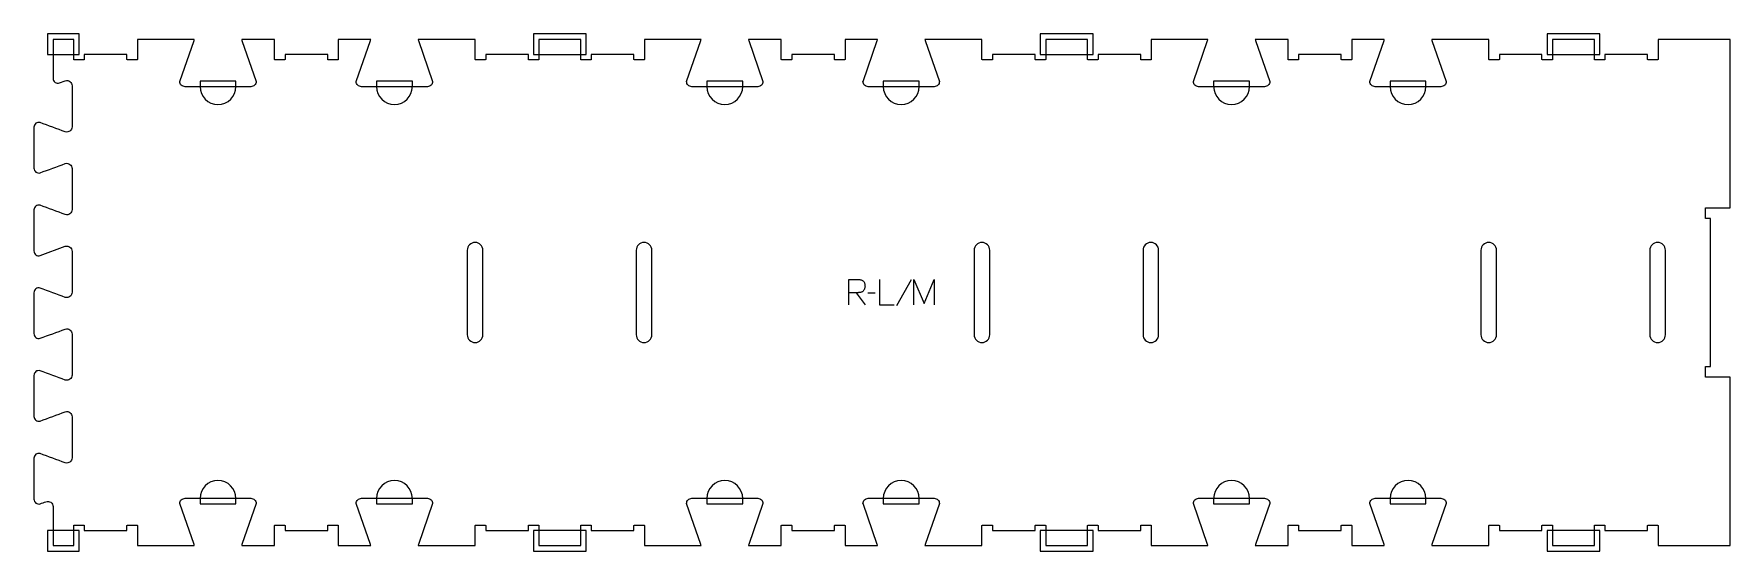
# Model space of a CAD drawing. Extents: x 0 to 2008, y -6 to 606.
import ezdxf

# ---------------------------------------------------------------- set-up
doc = ezdxf.new("R2010")
doc.units = 0
for name, color, linetype in [('1_ANYTOOL_1MMDEEP_LABELS_S', 2, 'CONTINUOUS'), ('3_ANYTOOL_CUTTHROUGH_INSID', 4, 'CONTINUOUS'), ('4_ANYTOOL_CUTTHROUGH_OUTSI', 5, 'CONTINUOUS'), ('5_ANYTOOL_HALF_MILL_9MM_IN', 3, 'CONTINUOUS')]:
    doc.layers.add(name, color=color, linetype=linetype)

msp = doc.modelspace()

# ---------------------------------------------------------------- linework, layer by layer
at = {"layer": '1_ANYTOOL_1MMDEEP_LABELS_S'}
for p, q in [((1038.578742, 314.612339), (1021.393028, 283.840911)), ((973.735885, 299.526625), (984.193028, 285.040911)), ((996.193028, 298.969482), (987.407313, 298.883768))]:
    msp.add_line(p, q, dxfattribs=at)
msp.add_lwpolyline([(964.735885, 285.083768), (964.735885, 315.083768), (976.093028, 315.083768, -0.030274), (977.858841, 314.976752, -0.049), (979.580528, 314.593589, -0.050774), (980.91305, 314.001133, -0.06445), (982.071599, 313.123054, -0.0646), (982.96151, 311.987023, -0.052254), (983.566242, 310.672161, -0.050381), (983.955377, 308.979612, -0.031337), (984.064456, 307.240911, -0.040022), (983.954295, 305.866854, -0.042626), (983.619813, 304.530197, -0.04247), (983.051128, 303.240477, -0.036572), (982.285885, 302.055197, -0.051097), (981.344107, 301.041241, -0.061981), (980.201956, 300.265911, -0.061813), (978.892954, 299.789411, -0.049309), (977.507313, 299.612339, -0.003273), (976.639662, 299.574648, -0.003121), (975.771599, 299.548054, -0.003882), (974.753818, 299.531134, -0.002215), (973.735885, 299.526625), (964.778742, 299.526625)], format="xyb", dxfattribs=at)
for points in [[(1001.335885, 315.083768), (1001.335885, 285.083768), (1018.435885, 285.083768)], [(1042.007313, 285.083768), (1042.007313, 315.083768), (1054.007313, 286.712339), (1066.007313, 314.955197), (1066.007313, 285.083768)]]:
    msp.add_lwpolyline(points, dxfattribs=at)
at = {"layer": '3_ANYTOOL_CUTTHROUGH_INSID'}
for points in [[(531.656769, 299.750033), (531.656769, 349.75003, 1), (513.156769, 349.75003), (513.156769, 249.750036, 1), (531.656769, 249.750036)], [(731.656769, 249.750036), (731.656769, 349.75003, 1), (713.156769, 349.75003), (713.156769, 249.750036, 1)], [(1131.743747, 299.750033), (1131.743747, 349.75003, 1), (1113.243747, 349.75003), (1113.243747, 249.750036, 1), (1131.743747, 249.750036)], [(1331.743747, 249.750036), (1331.743747, 349.75003, 1), (1313.243747, 349.75003), (1313.243747, 249.750036, 1)], [(1731.830726, 299.75), (1731.830726, 349.749997, 1), (1713.330726, 349.749997), (1713.330726, 249.750003, 1), (1731.830726, 249.750003)], [(1931.830726, 249.750003), (1931.830726, 349.749997, 1), (1913.330726, 349.749997), (1913.330726, 249.750003, 1)]]:
    msp.add_lwpolyline(points, format="xyb", close=True, dxfattribs=at)
at = {"layer": '4_ANYTOOL_CUTTHROUGH_OUTSI'}
msp.add_lwpolyline([(2008.347188, 0.000001), (2008.347188, 199.500001), (1979.597188, 199.500001, -0.414214), (1979.347188, 199.750001), (1979.347188, 211.750001, -0.414214), (1979.597188, 212.000001), (1985.347188, 212.000001), (1985.347188, 387.500001), (1979.597188, 387.500001, -0.414214), (1979.347188, 387.750001), (1979.347188, 399.750001, -0.414214), (1979.597188, 400.000001), (2008.347188, 400.000001), (2008.347188, 599.500001), (1923.152366, 599.500001), (1923.152366, 575.750001, -0.414214), (1922.902366, 575.500001), (1910.902366, 575.500001, -0.414214), (1910.652366, 575.750001), (1910.652366, 581.500001), (1860.152366, 581.500001), (1860.152366, 575.750001, -0.414214), (1859.902366, 575.500001), (1847.902366, 575.500001, -0.414214), (1847.652366, 575.750001), (1847.652366, 599.500001), (1798.152366, 599.500001), (1798.152366, 575.750001, -0.414214), (1797.902366, 575.500001), (1785.902366, 575.500001, -0.414214), (1785.652366, 575.750001), (1785.652366, 581.500001), (1735.152366, 581.500001), (1735.152366, 575.750001, -0.414214), (1734.902366, 575.500001), (1722.902366, 575.500001, -0.414214), (1722.652366, 575.750001), (1722.652366, 599.500001), (1672.58071, 599.5), (1655.117328, 599.5, 0.061784), (1655.352322, 598.10513), (1672.247856, 549.832588, -0.084368), (1672.261891, 549.75, -0.414214), (1666.011891, 543.5), (1588.011891, 543.5, -0.414214), (1581.761891, 549.75, -0.084368), (1581.775926, 549.832588), (1598.675039, 598.116195, 0.061178), (1598.906454, 599.5), (1560.516891, 599.5), (1560.516891, 575.75, -0.414214), (1560.266891, 575.5), (1548.266891, 575.5, -0.414214), (1548.016891, 575.75), (1548.016891, 581.5), (1497.516891, 581.5), (1497.516891, 575.75, -0.414214), (1497.266891, 575.5), (1485.266891, 575.5, -0.414214), (1485.016891, 575.75), (1485.016891, 599.5), (1446.211328, 599.5, 0.061784), (1446.446322, 598.10513), (1463.341856, 549.832588, -0.084368), (1463.355891, 549.75, -0.414214), (1457.105891, 543.5), (1379.105891, 543.5, -0.414214), (1372.855891, 549.75, -0.084368), (1372.869926, 549.832588), (1389.769039, 598.116195, 0.061178), (1390.000454, 599.5), (1372.537048, 599.5), (1372.497299, 599.501607, -0.000016), (1323.065388, 599.500034), (1323.065388, 575.750034, -0.414214), (1322.815388, 575.500034), (1310.815388, 575.500034, -0.414214), (1310.565388, 575.750034), (1310.565388, 581.500034), (1260.065388, 581.500034), (1260.065388, 575.750034, -0.414214), (1259.815388, 575.500034), (1247.815388, 575.500034, -0.414214), (1247.565388, 575.750034), (1247.565388, 599.500034), (1198.065388, 599.500034), (1198.065388, 575.750034, -0.414214), (1197.815388, 575.500034), (1185.815388, 575.500034, -0.414214), (1185.565388, 575.750034), (1185.565388, 581.500034), (1135.065388, 581.500034), (1135.065388, 575.750034, -0.414214), (1134.815388, 575.500034), (1122.815388, 575.500034, -0.414214), (1122.565388, 575.750034), (1122.565388, 599.500034), (1072.493731, 599.5), (1055.03035, 599.5, 0.061784), (1055.265344, 598.10513), (1072.160877, 549.832588, -0.084368), (1072.174912, 549.75, -0.414214), (1065.924912, 543.5), (987.924912, 543.5, -0.414214), (981.674912, 549.75, -0.084368), (981.688948, 549.832588), (998.588061, 598.116195, 0.061178), (998.819475, 599.5), (960.429912, 599.5), (960.429912, 575.75, -0.414214), (960.179912, 575.5), (948.179912, 575.5, -0.414214), (947.929912, 575.75), (947.929912, 581.5), (897.429912, 581.5), (897.429912, 575.75, -0.414214), (897.179912, 575.5), (885.179912, 575.5, -0.414214), (884.929912, 575.75), (884.929912, 599.5), (846.12435, 599.5, 0.061784), (846.359344, 598.10513), (863.254877, 549.832588, -0.084368), (863.268912, 549.75, -0.414214), (857.018912, 543.5), (779.018912, 543.5, -0.414214), (772.768912, 549.75, -0.084368), (772.782948, 549.832588), (789.682061, 598.116195, 0.061178), (789.913475, 599.5), (772.45007, 599.5), (772.409904, 599.501641, -0.000016), (722.97841, 599.500034), (722.97841, 575.750034, -0.414214), (722.72841, 575.500034), (710.72841, 575.500034, -0.414214), (710.47841, 575.750034), (710.47841, 581.500034), (659.97841, 581.500034), (659.97841, 575.750034, -0.414214), (659.72841, 575.500034), (647.72841, 575.500034, -0.414214), (647.47841, 575.750034), (647.478409, 599.500034), (597.97841, 599.500034), (597.97841, 575.750034, -0.414214), (597.72841, 575.500034), (585.72841, 575.500034, -0.414214), (585.47841, 575.750034), (585.47841, 581.500034), (534.97841, 581.500034), (534.97841, 575.750034, -0.414214), (534.72841, 575.500034), (522.72841, 575.500034, -0.414214), (522.47841, 575.750034), (522.47841, 599.500034), (472.406753, 599.5), (454.943372, 599.5, 0.061784), (455.178366, 598.10513), (472.073899, 549.832588, -0.084368), (472.087934, 549.75, -0.414214), (465.837934, 543.5), (387.837934, 543.5, -0.414214), (381.587934, 549.75, -0.084368), (381.60197, 549.832588), (398.501083, 598.116195, 0.061178), (398.732497, 599.5), (360.342934, 599.5), (360.342934, 575.75, -0.414214), (360.092934, 575.5), (348.092934, 575.5, -0.414214), (347.842934, 575.75), (347.842934, 581.5), (297.342934, 581.5), (297.342934, 575.75, -0.414214), (297.092934, 575.5), (285.092934, 575.5, -0.414214), (284.842934, 575.75), (284.842934, 599.5), (246.037372, 599.5, 0.061784), (246.272366, 598.10513), (263.167899, 549.832588, -0.084368), (263.181934, 549.75, -0.414214), (256.931934, 543.5), (178.931934, 543.5, -0.414214), (172.681934, 549.75, -0.084368), (172.69597, 549.832588), (189.595083, 598.116195, 0.061178), (189.826497, 599.5), (172.363091, 599.500001), (122.613087, 599.500001), (122.613087, 575.750001, -0.414214), (122.363087, 575.500001), (110.363087, 575.500001, -0.414214), (110.113087, 575.750001), (110.113087, 581.500001), (59.613087, 581.500001), (59.613087, 575.750001, -0.414214), (59.363087, 575.500001), (47.363087, 575.500001, -0.414214), (47.113087, 575.750001), (47.113087, 599.500001), (22.613093, 599.500001), (22.614129, 553.362942, 0.245332), (25.077437, 548.645004, 0.245332), (30.356671, 547.969346), (37.165647, 550.484708, -0.015604), (37.180442, 550.489654, -0.237079), (42.707182, 549.517571, -0.237079), (45.226366, 544.503239), (45.22591, 495.997154, -0.237079), (42.706726, 490.982825, -0.237077), (37.180133, 490.01074, -0.015611), (37.165331, 490.015689, 0.000004), (7.389658, 501.015672, 0.236337), (2.319928, 500.116651, 0.237079), (0.002279, 495.503465), (0.001823, 446.99738, 0.237079), (2.319473, 442.384197, 0.237104), (7.403989, 441.490109, -0.000004), (37.165191, 452.484708, -0.015604), (37.179986, 452.489654, -0.237079), (42.706726, 451.517571, -0.237079), (45.22591, 446.503239), (45.225455, 397.997154, -0.237079), (42.706271, 392.982825, -0.237077), (37.179677, 392.01074, -0.015611), (37.164876, 392.015689, 0.000004), (7.389202, 403.015672, 0.236337), (2.319473, 402.116651, 0.237079), (0.001823, 397.503465), (0.001367, 348.99738, 0.237079), (2.319017, 344.384197, 0.237104), (7.403533, 343.490109), (37.164735, 354.484708, -0.015604), (37.17953, 354.489654, -0.237079), (42.706271, 353.517571, -0.237079), (45.225455, 348.503239), (45.224999, 299.997154, -0.237079), (42.705815, 294.982825, -0.237077), (37.179221, 294.01074, -0.015611), (37.16442, 294.015689, 0.000004), (7.388746, 305.015672, 0.236337), (2.319017, 304.116651, 0.237079), (0.001367, 299.503465), (0.000912, 250.99738, 0.237079), (2.318561, 246.384197, 0.237104), (7.403078, 245.490109, -0.000004), (37.164279, 256.484708, -0.015604), (37.179075, 256.489654, -0.237079), (42.705815, 255.517571, -0.237079), (45.224999, 250.503239), (45.224543, 201.997154, -0.237079), (42.705359, 196.982825, -0.237077), (37.178765, 196.01074, -0.015611), (37.163964, 196.015689, 0.000004), (7.38829, 207.015672, 0.236337), (2.318561, 206.116651, 0.237079), (0.000912, 201.503465), (0.000456, 152.99738, 0.237079), (2.318105, 148.384197, 0.237104), (7.402622, 147.490109, -0.000004), (37.163824, 158.484708, -0.015604), (37.178619, 158.489654, -0.237079), (42.705359, 157.517571, -0.237079), (45.224543, 152.503239), (45.224087, 103.997154, -0.237079), (42.704903, 98.982825, -0.237077), (37.17831, 98.01074, -0.015611), (37.163508, 98.015689, 0.000004), (7.387835, 109.015672, 0.236337), (2.318105, 108.116651, 0.237079), (0.000456, 103.503465), (0, 54.99738, 0.237079), (2.317649, 50.384197, 0.237104), (7.402166, 49.490109, -0.000017), (14.1964, 52.000284, -0.245332), (19.934707, 51.265867, -0.245332), (22.612207, 46.137658), (22.613083, 0.000001), (47.113087, 0.000001), (47.113087, 23.750001, -0.414214), (47.363087, 24.000001), (59.363087, 24.000001, -0.414214), (59.613087, 23.750001), (59.613087, 18.000001), (110.113087, 18.000001), (110.113087, 23.750001, -0.414214), (110.363087, 24.000001), (122.363087, 24.000001, -0.414214), (122.613087, 23.750001), (122.613087, 0.000001), (172.363091, 0.000001), (189.826497, 0, 0.061784), (189.591503, 1.39487), (172.69597, 49.667412, -0.084368), (172.681934, 49.75, -0.414214), (178.931934, 56), (256.931934, 56, -0.414214), (263.181934, 49.75, -0.084368), (263.167899, 49.667412), (246.268786, 1.383805, 0.061178), (246.037372, 0), (284.842934, 0), (284.842934, 23.75, -0.414214), (285.092934, 24), (297.092934, 24, -0.414214), (297.342934, 23.75), (297.342934, 18), (347.842934, 18), (347.842934, 23.75, -0.414214), (348.092934, 24), (360.092934, 24, -0.414214), (360.342934, 23.75), (360.342934, 0), (398.732497, 0, 0.061784), (398.497503, 1.39487), (381.60197, 49.667412, -0.084368), (381.587934, 49.75, -0.414214), (387.837934, 56), (465.837934, 56, -0.414214), (472.087934, 49.75, -0.084368), (472.073899, 49.667412), (455.174786, 1.383805, 0.061178), (454.943372, 0), (472.406771, 0.000033), (522.47841, 0.000034), (522.47841, 23.750034, -0.414214), (522.72841, 24.000034), (534.72841, 24.000034, -0.414214), (534.97841, 23.750034), (534.97841, 18.000034), (585.47841, 18.000034), (585.47841, 23.750034, -0.414214), (585.72841, 24.000034), (597.72841, 24.000034, -0.414214), (597.97841, 23.750034), (597.97841, 0.000034), (647.47841, 0.000034), (647.47841, 23.750034, -0.414214), (647.72841, 24.000034), (659.72841, 24.000034, -0.414214), (659.97841, 23.750034), (659.97841, 18.000034), (710.47841, 18.000034), (710.47841, 23.750034, -0.414214), (710.72841, 24.000034), (722.72841, 24.000034, -0.414214), (722.97841, 23.750034), (722.97841, 0.000034), (772.45007, 0.000034), (789.913475, 0, 0.061784), (789.678481, 1.39487), (772.782948, 49.667412, -0.084368), (772.768912, 49.75, -0.414214), (779.018912, 56), (857.018912, 56, -0.414214), (863.268912, 49.75, -0.084368), (863.254877, 49.667412), (846.355764, 1.383805, 0.061178), (846.12435, 0), (884.929912, 0), (884.929912, 23.75, -0.414214), (885.179912, 24), (897.179912, 24, -0.414214), (897.429912, 23.75), (897.429912, 18), (947.929912, 18), (947.929912, 23.75, -0.414214), (948.179912, 24), (960.179912, 24, -0.414214), (960.429912, 23.75), (960.429912, 0), (998.819475, 0, 0.061784), (998.584481, 1.39487), (981.688948, 49.667412, -0.084368), (981.674912, 49.75, -0.414214), (987.924912, 56), (1065.924912, 56, -0.414214), (1072.174912, 49.75, -0.084368), (1072.160877, 49.667412), (1055.261764, 1.383805, 0.061178), (1055.03035, 0), (1072.493749, 0.000033), (1122.565388, 0.000034), (1122.565388, 23.750034, -0.414214), (1122.815388, 24.000034), (1134.815388, 24.000034, -0.414214), (1135.065388, 23.750034), (1135.065388, 18.000034), (1185.565388, 18.000034), (1185.565388, 23.750034, -0.414214), (1185.815388, 24.000034), (1197.815388, 24.000034, -0.414214), (1198.065388, 23.750034), (1198.065388, 0.000034), (1247.565388, 0.000034), (1247.565388, 23.750034, -0.414214), (1247.815388, 24.000034), (1259.815388, 24.000034, -0.414214), (1260.065388, 23.750034), (1260.065388, 18.000034), (1310.565388, 18.000034), (1310.565388, 23.750034, -0.414214), (1310.815388, 24.000034), (1322.815388, 24.000034, -0.414214), (1323.065388, 23.750034), (1323.065388, 0.000034), (1372.537049, 0.000034), (1390.000454, 0, 0.061784), (1389.76546, 1.39487), (1372.869926, 49.667412, -0.084368), (1372.855891, 49.75, -0.414214), (1379.105891, 56), (1457.105891, 56, -0.414214), (1463.355891, 49.75, -0.084368), (1463.341856, 49.667412), (1446.442743, 1.383805, 0.061178), (1446.211328, 0), (1485.016891, 0), (1485.016891, 23.75, -0.414214), (1485.266891, 24), (1497.266891, 24, -0.414214), (1497.516891, 23.75), (1497.516891, 18), (1548.016891, 18), (1548.016891, 23.75, -0.414214), (1548.266891, 24), (1560.266891, 24, -0.414214), (1560.516891, 23.75), (1560.516891, 0), (1598.906454, 0, 0.061784), (1598.67146, 1.39487), (1581.775926, 49.667412, -0.084368), (1581.761891, 49.75, -0.414214), (1588.011891, 56), (1666.011891, 56, -0.414214), (1672.261891, 49.75, -0.084368), (1672.247856, 49.667412), (1655.348743, 1.383805, 0.061178), (1655.117328, 0), (1672.580729, 0), (1722.652366, 0.000001), (1722.652366, 23.750001, -0.414214), (1722.902366, 24.000001), (1734.902366, 24.000001, -0.414214), (1735.152366, 23.750001), (1735.152366, 18.000001), (1785.652366, 18.000001), (1785.652366, 23.750001, -0.414214), (1785.902366, 24.000001), (1797.902366, 24.000001, -0.414214), (1798.152366, 23.750001), (1798.152366, 0.000001), (1847.652366, 0.000001), (1847.652366, 23.750001, -0.414214), (1847.902366, 24.000001), (1859.902366, 24.000001, -0.414214), (1860.152366, 23.750001), (1860.152366, 18.000001), (1910.652366, 18.000001), (1910.652366, 23.750001, -0.414214), (1910.902366, 24.000001), (1922.902366, 24.000001, -0.414214), (1923.152366, 23.750001), (1923.152366, 0.000001)], format="xyb", close=True, dxfattribs=at)
at = {"layer": '5_ANYTOOL_HALF_MILL_9MM_IN'}
for points in [[(22.113087, 581.500001), (47.613087, 581.500001), (53.613087, 581.500001), (53.613087, 606.000001), (47.353087, 606.000001), (16.113087, 606.000001), (16.113087, 599.740001), (16.113087, 581.500001)], [(597.47841, 581.500034), (647.97841, 581.500034), (653.97841, 581.500034), (653.978409, 606.000034), (647.718409, 606.000034), (591.47841, 606.000034), (591.47841, 599.740034), (591.47841, 581.500034)], [(1197.565388, 581.500034), (1248.065388, 581.500034), (1254.065388, 581.500034), (1254.065387, 606.000034), (1247.805387, 606.000034), (1191.565388, 606.000034), (1191.565388, 599.740034), (1191.565388, 581.500034)], [(1797.652366, 581.500001), (1848.152366, 581.500001), (1854.152366, 581.500001), (1854.152366, 606.000001), (1847.892366, 606.000001), (1791.652366, 606.000001), (1791.652366, 599.740001), (1791.652366, 581.500001)], [(47.613087, 18.000001), (22.113087, 18.000001), (16.113087, 18.000001), (16.113087, -6.499999), (22.373087, -6.499999), (53.613087, -6.499999), (53.613087, -0.239999), (53.613087, 18.000001)], [(647.97841, 18.000034), (597.47841, 18.000034), (591.47841, 18.000034), (591.47841, -6.499966), (597.73841, -6.499966), (647.71841, -6.499966), (653.97841, -6.499966), (653.97841, 18.000034)], [(1248.065388, 18.000034), (1197.565388, 18.000034), (1191.565388, 18.000034), (1191.565388, -6.499966), (1197.825388, -6.499966), (1247.805388, -6.499966), (1254.065388, -6.499966), (1254.065388, 18.000034)], [(1848.152366, 18.000001), (1797.652366, 18.000001), (1791.652366, 18.000001), (1791.652366, -6.499999), (1797.912366, -6.499999), (1847.892366, -6.499999), (1854.152366, -6.499999), (1854.152366, 18.000001)]]:
    msp.add_lwpolyline(points, close=True, dxfattribs=at)
for points in [[(196.681934, 543.75, 1), (239.181934, 543.75), (239.181934, 550), (196.681934, 550)], [(405.587934, 543.75, 1), (448.087934, 543.75), (448.087934, 550), (405.587934, 550)], [(796.768912, 543.75, 1), (839.268912, 543.75), (839.268912, 550), (796.768912, 550)], [(1005.674912, 543.75, 1), (1048.174912, 543.75), (1048.174912, 550), (1005.674912, 550)], [(1396.855891, 543.75, 1), (1439.355891, 543.75), (1439.355891, 550), (1396.855891, 550)], [(1605.761891, 543.75, 1), (1648.261891, 543.75), (1648.261891, 550), (1605.761891, 550)], [(239.181932, 55.76, 0.999765), (196.681934, 55.75), (196.681934, 49.5), (239.181934, 49.5)], [(448.087934, 55.5), (448.087934, 55.75, 1), (405.587934, 55.75), (405.587934, 49.5), (448.087934, 49.5)], [(839.26891, 55.76, 0.999765), (796.768912, 55.75), (796.768912, 49.5), (839.268912, 49.5)], [(1048.17491, 55.76, 0.999765), (1005.674912, 55.75), (1005.674912, 49.5), (1048.174912, 49.5)], [(1439.355891, 55.5), (1439.355891, 55.75, 1), (1396.855891, 55.75), (1396.855891, 49.5), (1439.355891, 49.5)], [(1648.261889, 55.76, 0.999765), (1605.761891, 55.75), (1605.761891, 49.5), (1648.261891, 49.5)]]:
    msp.add_lwpolyline(points, format="xyb", close=True, dxfattribs=at)

doc.saveas('drawing.dxf')
